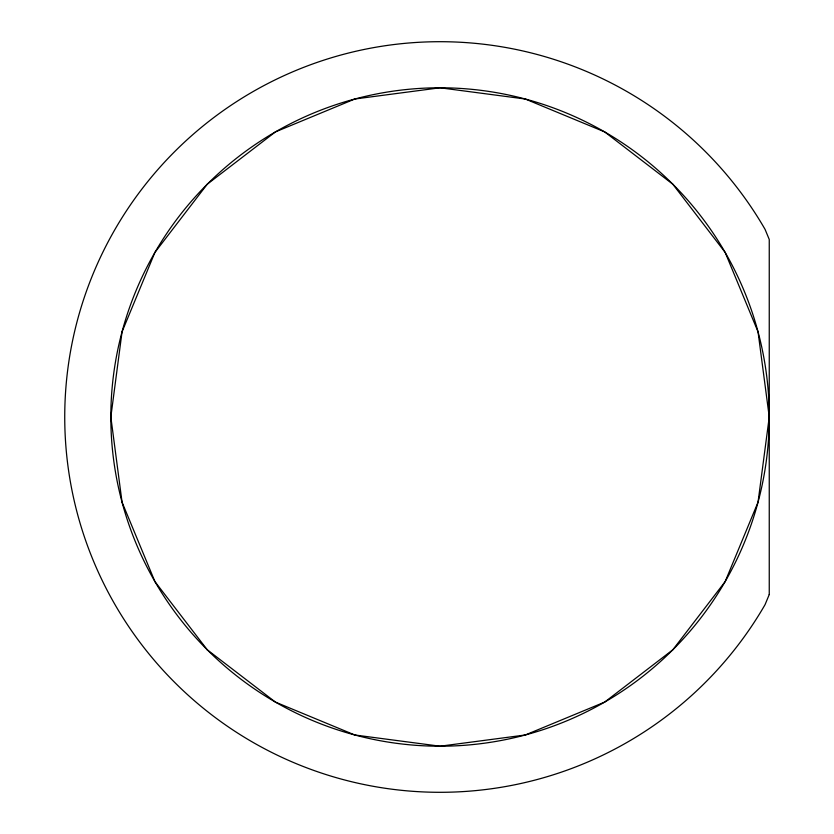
<?xml version="1.0" encoding="UTF-8"?>
<svg xmlns="http://www.w3.org/2000/svg" width="834" height="834" viewBox="0 0 834 834"><rect width="100%" height="100%" fill="white"/><g stroke="black" fill="none" stroke-linecap="round" stroke-linejoin="round"><path stroke-width="1.25" d="M122.056 331.796L110.839 417L122.056 502.204L154.936 581.6L207.259 649.79L275.439 702.103L354.836 734.994L440.05 746.211L525.253 734.994L604.65 702.103L672.829 649.79L725.153 581.6L758.033 502.204L769.25 417L758.033 331.796L725.153 252.4L672.829 184.21L604.65 131.897L525.253 99.006L440.05 87.789L354.836 99.006L275.439 131.897L207.259 184.21L154.936 252.4L122.056 331.796M769.25 594.527L765.059 604.65A375.3 375.3 0 0 1 198.805 704.501A375.3 375.3 0 0 1 198.805 129.499A375.3 375.3 0 0 1 765.059 229.35L769.25 239.473L769.25 594.527M207.259 649.79A329.211 329.211 0 0 0 758.033 502.204A329.211 329.211 0 0 0 354.836 99.006A329.211 329.211 0 0 0 207.259 649.79"/></g></svg>
